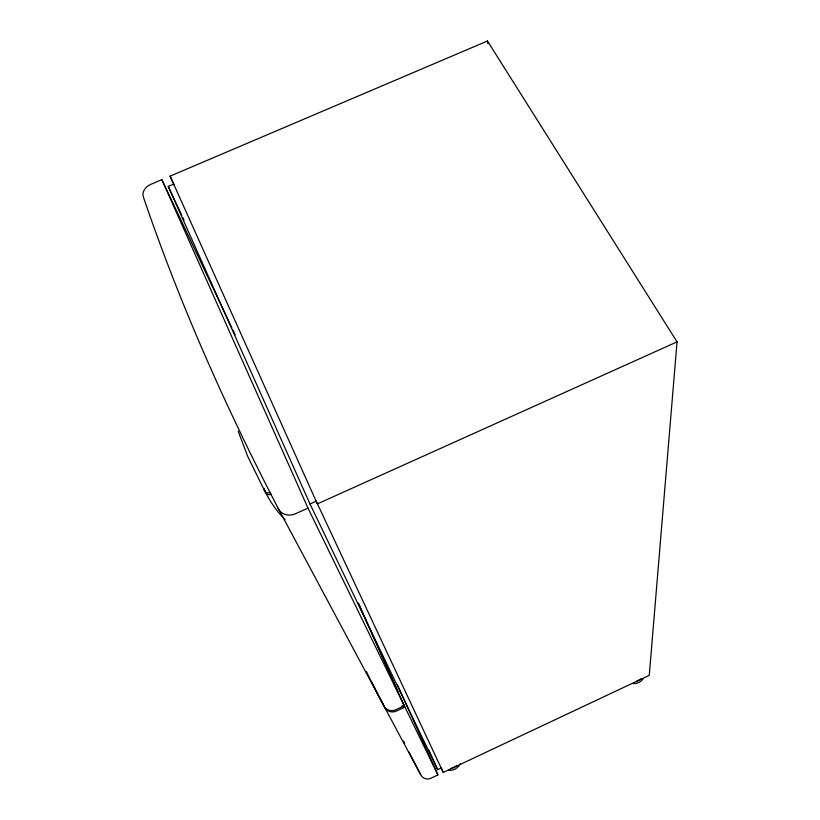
<?xml version="1.0" encoding="UTF-8"?>
<svg xmlns="http://www.w3.org/2000/svg" width="820" height="820" viewBox="0 0 820 820"><rect width="100%" height="100%" fill="white"/><g stroke="black" fill="none" stroke-linecap="round" stroke-linejoin="round"><path stroke-width="1.23" d="M677.043 341.878L317.361 503.9L170.099 176.136L487.459 41L677.043 341.878L649.266 675.362L443.23 772.43L316.202 501.215L310.011 504.003L168.233 186.417L173.707 184.08M310.011 504.003L437.675 769.672L441.211 768.002M397.577 685.059L437.921 774.931L430.828 778.272A7.841 7.605 -45.2 0 1 420.639 774.603L384.395 706.86A3945.317 1870.287 21.9 0 1 371.46 681.635M401.872 706.071L403.983 705.087L437.921 774.931M397.905 691.619L398.551 692.961L358.279 603.038L404.26 705.805L395.783 709.761A9.348 8.866 -34.2 0 1 383.698 705.548L278.164 508.287C226.074 408.042 180.021 304.497 143.541 197.517A12.003 9.287 -22.2 0 1 150.87 184.326L161.858 179.652L231.865 327.826M404.895 707.117L396.439 711.053A9.317 8.846 -34.3 0 1 384.395 706.86M404.26 705.805L307.992 508.113L295.497 513.75A13.663 12.033 -26 0 1 278.164 508.287M285.063 519.593C277.119 511.618 270.569 502.363 265.424 492.359M264.45 490.544L247.886 456.771L238.159 431.217M232.952 330.142L235.145 334.765M168.233 186.417L181.835 215.414M182.921 217.73L184.008 220.047M170.099 176.136L174.383 185.422M441.129 767.786L443.23 772.43M428.757 749.859L437.675 769.672M161.858 179.652L307.992 508.113M487.459 41L487.746 43.542M456.412 765.788A11.695 11.388 -38.5 0 1 450.928 768.371M641.414 678.632A11.654 11.029 13 0 1 637.037 680.928M420.639 774.603A2856.952 1560.952 22.7 0 1 409.118 752.155M404.639 743.227A2856.952 1560.952 22.7 0 1 403.532 741.003M383.698 705.548A3970.624 1876.785 21.9 0 1 366.356 671.549M460.307 763.676A11.634 11.336 -39 0 1 448.735 770.39M643.208 678.765A11.593 10.978 13.2 0 1 632.907 683.614M271.369 494.214A4.715 4.12 -26.5 0 1 266.818 493.988A4.715 4.12 -26.5 0 1 265.188 490.206M270.405 492.41A4.725 4.131 -26.5 0 1 265.844 492.195A4.725 4.131 -26.5 0 1 264.204 488.392"/></g></svg>
